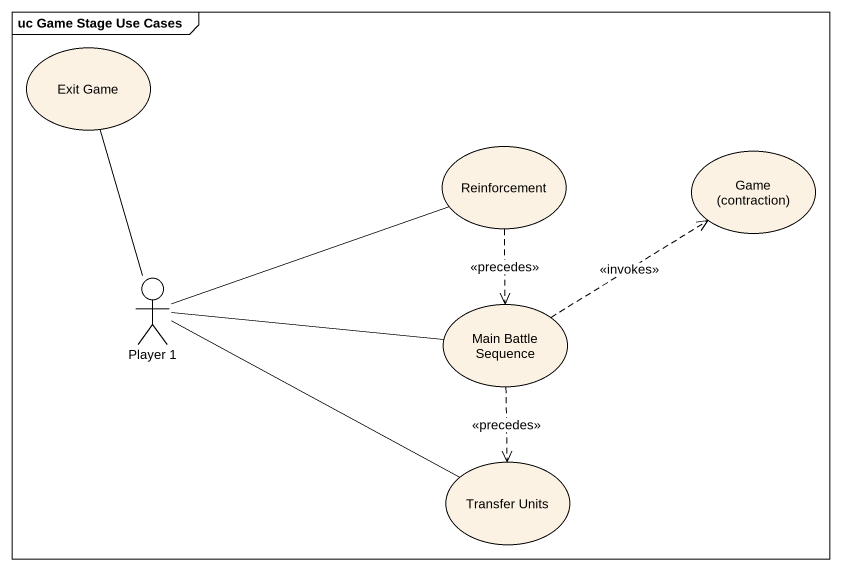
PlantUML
@startuml
mainframe uc Game Stage Use Cases
usecase "Exit Game" as Exit_Game
usecase Reinforcement
usecase "Game (contraction)" as Game_contraction
actor "Player 1" as Player_1
usecase "Main Battle Sequence" as Main_Battle_Sequence
usecase "Transfer Units" as Transfer_Units
Reinforcement ..> Main_Battle_Sequence : <<precedes>>
Player_1 -up- Exit_Game
Player_1 -right- Reinforcement
Player_1 -right- Main_Battle_Sequence
Player_1 -right- Transfer_Units
Main_Battle_Sequence .up.> Game_contraction : <<invokes>>
Main_Battle_Sequence ..> Transfer_Units : <<precedes>>
@enduml
